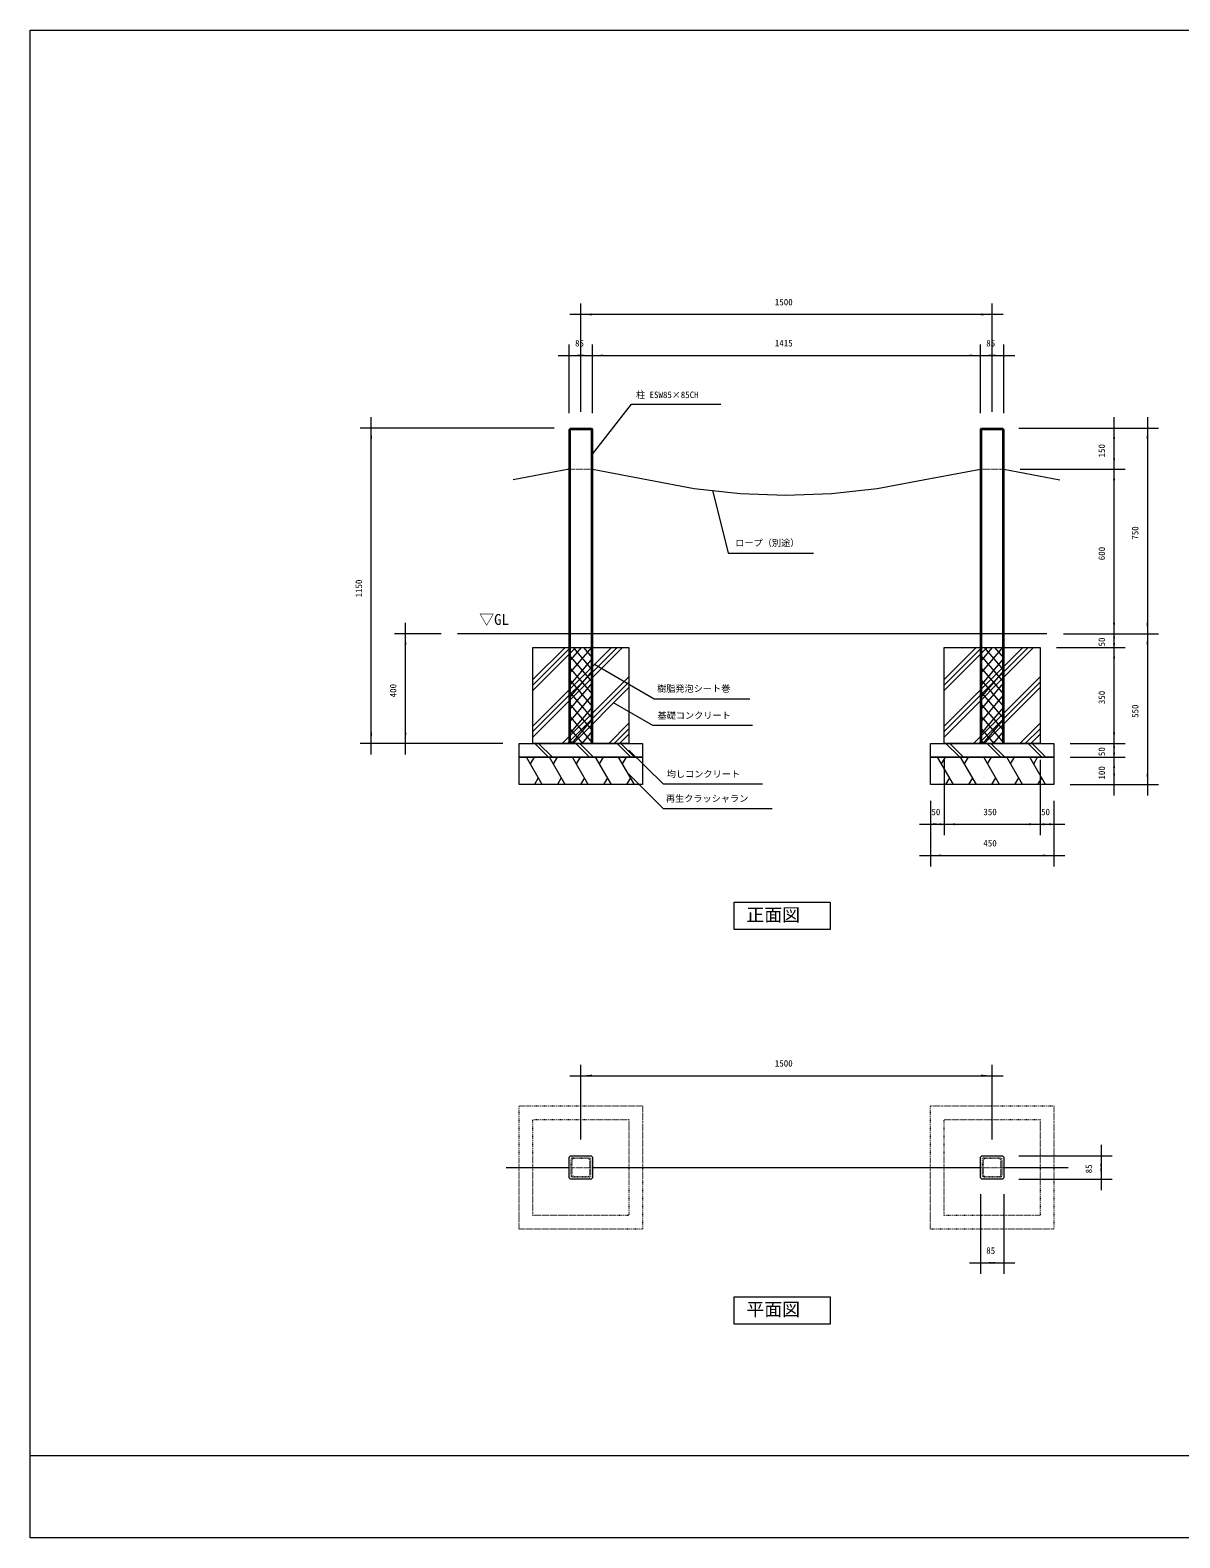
# Model space of a CAD drawing. Units: millimetres, scale not verified. Extents: x -3900 to 3900, y -2750 to 2750.
# Drawn here: x -3900 to 294, y -2750 to 2750 of the extents above; entities that cross this region are included whole.
import ezdxf
from ezdxf.enums import TextEntityAlignment as Align

# ---------------------------------------------------------------- set-up
doc = ezdxf.new("R2010")
doc.units = ezdxf.units.MM
doc.header["$LTSCALE"] = 20
doc.linetypes.add('USER2', pattern=[0.208282, 0.069427, -0.138855])
doc.layers.add('0-1_IMPORTED', color=30, linetype='Continuous', lineweight=18)
doc.styles.add('ＭＳ ゴシック', font='')
doc.styles.get('ＭＳ ゴシック').set_extended_font_data('MS Gothic')

msp = doc.modelspace()

# ---------------------------------------------------------------- linework, layer by layer
at = {"layer": '0-1_IMPORTED', "color": 1}
for p, q in [((-1891, 1713), (-1931, 1713)), ((-1891, 1358), (-1891, 1753)), ((-391, 1713), (-1891, 1713)), ((-391, 1358), (-391, 1753)), ((-351, 1713), (-391, 1713)), ((-1933.5, 1353), (-1933.5, 1603)), ((-1848.5, 1353), (-1848.5, 1603)), ((-1848.5, 1353), (-1848.5, 1603)), ((-433.5, 1353), (-433.5, 1603)), ((-433.5, 1353), (-433.5, 1603)), ((-348.5, 1353), (-348.5, 1603)), ((-1973.5, 1563), (-1933.5, 1563)), ((-1933.5, 1563), (-1848.5, 1563)), ((-1888.5, 1563), (-1848.5, 1563)), ((-1848.5, 1563), (-1808.5, 1563)), ((-1848.5, 1563), (-433.5, 1563)), ((-473.5, 1563), (-433.5, 1563)), ((-433.5, 1563), (-393.5, 1563)), ((-433.5, 1563), (-348.5, 1563)), ((-348.5, 1563), (-308.5, 1563)), ((-2656, 1298), (-2656, 1338)), ((54, 1298), (54, 1338)), ((176, 1338), (176, 1298)), ((-1988.5, 1298), (-2696, 1298)), ((-2656, 148), (-2656, 1298)), ((-293.5, 1298), (94, 1298)), ((-292.75, 1298), (216, 1298)), ((54, 1148), (54, 1298)), ((176, 1298), (176, 548)), ((54, 1148), (54, 1188)), ((-288.5, 1148), (94, 1148)), ((-288.5, 1148), (94, 1148)), ((54, 548), (54, 1148)), ((54, 1108), (54, 1148)), ((-2531, 548), (-2531, 588)), ((54, 548), (54, 588)), ((176, 588), (176, 548)), ((-2401, 548), (-2571, 548)), ((-2531, 148), (-2531, 548)), ((-156, 498), (94, 498)), ((-156, 498), (94, 498)), ((-131, 548), (94, 548)), ((-131, 548), (94, 548)), ((-131, 548), (216, 548)), ((-131, 548), (216, 548)), ((54, 498), (54, 548)), ((54, 508), (54, 548)), ((54, 498), (54, 538)), ((54, 148), (54, 498)), ((54, 458), (54, 498)), ((176, 548), (176, 508)), ((176, 548), (176, -2)), ((-1629, 214), (-1771.45, 296.24)), ((-1265, 214), (-1629, 214)), ((54, 148), (54, 188)), ((-2176, 148), (-2696, 148)), ((-2656, 108), (-2656, 148)), ((-2176, 148), (-2571, 148)), ((-2531, 108), (-2531, 148)), ((-106, 148), (94, 148)), ((-106, 148), (94, 148)), ((54, 98), (54, 148)), ((54, 108), (54, 148)), ((54, 98), (54, 138)), ((-566, 88), (-566, -187)), ((-566, 88), (-566, -187)), ((-216, 88), (-216, -187)), ((-216, 88), (-216, -187)), ((-106, 98), (94, 98)), ((-106, 98), (94, 98)), ((54, -2), (54, 98)), ((54, 58), (54, 98)), ((-106, -2), (94, -2)), ((-106, -2), (216, -2)), ((54, -42), (54, -2)), ((176, -2), (176, -42)), ((-616, -62), (-616, -187)), ((-616, -62), (-616, -301)), ((-166, -62), (-166, -187)), ((-166, -62), (-166, -301)), ((-656, -147), (-616, -147)), ((-616, -147), (-566, -147)), ((-606, -147), (-566, -147)), ((-566, -147), (-526, -147)), ((-566, -147), (-216, -147)), ((-256, -147), (-216, -147)), ((-216, -147), (-176, -147)), ((-216, -147), (-166, -147)), ((-166, -147), (-126, -147)), ((-656, -261), (-616, -261)), ((-616, -261), (-166, -261)), ((-166, -261), (-126, -261)), ((-1891, -1296.5), (-1891, -1024)), ((-391, -1296.5), (-391, -1024)), ((-1931, -1064), (-1891, -1064)), ((-1891, -1064), (-391, -1064)), ((-391, -1064), (-351, -1064)), ((7, -1316.5), (7, -1356.5)), ((-293.5, -1356.5), (47, -1356.5)), ((7, -1356.5), (7, -1441.5)), ((-293.5, -1441.5), (47, -1441.5)), ((7, -1441.5), (7, -1481.5)), ((-433.5, -1496.5), (-433.5, -1787)), ((-348.5, -1496.5), (-348.5, -1787)), ((-473.5, -1747), (-433.5, -1747)), ((-433.5, -1747), (-348.5, -1747)), ((-348.5, -1747), (-308.5, -1747))]:
    msp.add_line(p, q, dxfattribs=at)
at = {"layer": '0-1_IMPORTED'}
for p, q in [((-1933.5, 1293), (-1848.5, 1293)), ((-1928.5, 148), (-1928.5, 1298)), ((-1853.5, 1298), (-1853.5, 148)), ((-433.5, 1293), (-348.5, 1293)), ((-428.5, 148), (-428.5, 1298)), ((-353.5, 1298), (-353.5, 148)), ((-1933.5, 1148), (-2137.87, 1109.01)), ((-1848.5, 1148), (-1644.13, 1109.01)), ((-1644.13, 1109.01), (-1477.25, 1078.09)), ((-348.5, 1148), (-144.13, 1109.01)), ((-1477.25, 1078.09), (-1310.38, 1059.54)), ((-1310.38, 1059.54), (-1143.5, 1053.36)), ((-191, 548), (-2341, 548)), ((-2066, 341.11), (-1909.11, 498)), ((-2066, 171.4), (-1739.4, 498)), ((-2066, 360.91), (-1928.91, 498)), ((-2066, 191.2), (-1759.2, 498)), ((-2066, 380.71), (-1948.71, 498)), ((-2066, 211), (-1779, 498)), ((-1933.5, 490.07), (-1926.76, 498)), ((-1933.5, 445.87), (-1889.19, 498)), ((-1933.5, 401.68), (-1851.63, 498)), ((-1848.5, 415.82), (-1918.36, 498)), ((-1848.5, 460.01), (-1880.79, 498)), ((-566, 341.11), (-409.11, 498)), ((-566, 171.4), (-239.4, 498)), ((-566, 360.91), (-428.91, 498)), ((-566, 191.2), (-259.2, 498)), ((-566, 380.71), (-448.71, 498)), ((-566, 211), (-279, 498)), ((-433.5, 490.07), (-426.76, 498)), ((-433.5, 445.87), (-389.19, 498)), ((-433.5, 401.68), (-351.63, 498)), ((-348.5, 415.82), (-418.36, 498)), ((-348.5, 460.01), (-380.79, 498)), ((-1848.5, 371.62), (-1933.5, 471.62)), ((-1933.5, 357.49), (-1848.5, 457.49)), ((-348.5, 371.62), (-433.5, 471.62)), ((-433.5, 357.49), (-348.5, 457.49)), ((-1959.29, 148), (-1716, 391.29)), ((-1848.5, 327.43), (-1933.5, 427.43)), ((-1933.5, 313.29), (-1848.5, 413.29)), ((-459.29, 148), (-216, 391.29)), ((-348.5, 327.43), (-433.5, 427.43)), ((-433.5, 313.29), (-348.5, 413.29)), ((-1939.5, 148), (-1716, 371.5)), ((-1848.5, 283.23), (-1933.5, 383.23)), ((-1933.5, 269.1), (-1848.5, 369.1)), ((-1848.5, 239.04), (-1933.5, 339.04)), ((-1919.7, 148), (-1716, 351.7)), ((-439.5, 148), (-216, 371.5)), ((-348.5, 283.23), (-433.5, 383.23)), ((-433.5, 269.1), (-348.5, 369.1)), ((-348.5, 239.04), (-433.5, 339.04)), ((-419.7, 148), (-216, 351.7)), ((-1933.5, 224.9), (-1848.5, 324.9)), ((-1848.5, 194.84), (-1933.5, 294.84)), ((-1933.5, 180.71), (-1848.5, 280.71)), ((-433.5, 224.9), (-348.5, 324.9)), ((-348.5, 194.84), (-433.5, 294.84)), ((-433.5, 180.71), (-348.5, 280.71)), ((-1848.5, 150.65), (-1933.5, 250.65)), ((-1923.74, 148), (-1848.5, 236.51)), ((-1789.59, 148), (-1716, 221.59)), ((-348.5, 150.65), (-433.5, 250.65)), ((-423.74, 148), (-348.5, 236.51)), ((-289.59, 148), (-216, 221.59)), ((-1883.81, 148), (-1933.5, 206.46)), ((-1886.17, 148), (-1848.5, 192.32)), ((-1769.79, 148), (-1716, 201.79)), ((-1749.99, 148), (-1716, 181.99)), ((-383.81, 148), (-433.5, 206.46)), ((-386.17, 148), (-348.5, 192.32)), ((-269.79, 148), (-216, 201.79)), ((-249.99, 148), (-216, 181.99)), ((-2059.14, 148), (-2009.14, 98)), ((-2045, 148), (-1995, 98)), ((-1921.38, 148), (-1933.5, 162.26)), ((-1909.14, 148), (-1859.14, 98)), ((-1895, 148), (-1845, 98)), ((-1848.61, 148), (-1848.5, 148.13)), ((-1759.14, 148), (-1709.14, 98)), ((-1745, 148), (-1695, 98)), ((-559.14, 148), (-509.14, 98)), ((-545, 148), (-495, 98)), ((-421.38, 148), (-433.5, 162.26)), ((-409.14, 148), (-359.14, 98)), ((-395, 148), (-345, 98)), ((-348.61, 148), (-348.5, 148.13)), ((-259.14, 148), (-209.14, 98)), ((-245, 148), (-195, 98)), ((-2031.87, -2), (-2089.61, 98)), ((-2075.17, 73), (-2060.74, 98)), ((-1947.87, -2), (-2005.61, 98)), ((-1991.17, 73), (-1976.74, 98)), ((-1863.87, -2), (-1921.61, 98)), ((-1907.17, 73), (-1892.74, 98)), ((-1779.87, -2), (-1837.61, 98)), ((-1823.17, 73), (-1808.74, 98)), ((-1695.87, -2), (-1753.61, 98)), ((-1739.17, 73), (-1724.74, 98)), ((-531.87, -2), (-589.61, 98)), ((-575.17, 73), (-560.74, 98)), ((-447.87, -2), (-505.61, 98)), ((-491.17, 73), (-476.74, 98)), ((-363.87, -2), (-421.61, 98)), ((-407.17, 73), (-392.74, 98)), ((-279.87, -2), (-337.61, 98)), ((-323.17, 73), (-308.74, 98)), ((-195.87, -2), (-253.61, 98)), ((-239.17, 73), (-224.74, 98)), ((-2046.31, 23), (-2060.74, -2)), ((-1962.31, 23), (-1976.74, -2)), ((-1878.31, 23), (-1892.74, -2)), ((-1794.31, 23), (-1808.74, -2)), ((-1710.31, 23), (-1724.74, -2)), ((-546.31, 23), (-560.74, -2)), ((-462.31, 23), (-476.74, -2)), ((-378.31, 23), (-392.74, -2)), ((-294.31, 23), (-308.74, -2)), ((-210.31, 23), (-224.74, -2)), ((-2164, -1399), (-1933.5, -1399)), ((-1848.5, -1399), (-433.5, -1399)), ((-348.5, -1399), (-114, -1399)), ((-3900, -2450), (3900, -2450))]:
    msp.add_line(p, q, dxfattribs=at)
at = {"layer": '0-1_IMPORTED', "linetype": 'USER2'}
for p, q in [((-1933.5, 1148), (-1848.5, 1148)), ((-433.5, 1148), (-348.5, 1148)), ((-1933.5, -1399), (-1848.5, -1399)), ((-433.5, -1399), (-348.5, -1399))]:
    msp.add_line(p, q, dxfattribs=at)
at = {"layer": '0-1_IMPORTED'}
for points in [[(-3900, 2750), (3900, 2750), (3900, -2750), (-3900, -2750)], [(-1929.25, 1298), (-1852.75, 1298), (-1848.5, 1293), (-1848.5, 148), (-1933.5, 148), (-1933.5, 1293)], [(-429.25, 1298), (-352.75, 1298), (-348.5, 1293), (-348.5, 148), (-433.5, 148), (-433.5, 1293)], [(-2066, 498), (-1716, 498), (-1716, 148), (-2066, 148)], [(-1933.5, 498), (-1848.5, 498), (-1848.5, 148), (-1933.5, 148)], [(-566, 498), (-216, 498), (-216, 148), (-566, 148)], [(-433.5, 498), (-348.5, 498), (-348.5, 148), (-433.5, 148)], [(-2116, 148), (-1666, 148), (-1666, 98), (-2116, 98)], [(-616, 148), (-166, 148), (-166, 98), (-616, 98)], [(-2116, 98), (-1666, 98), (-1666, -2), (-2116, -2)], [(-616, 98), (-166, 98), (-166, -2), (-616, -2)], [(-1332, -431.35), (-982, -431.35), (-982, -531.35), (-1332, -531.35)], [(-1933.5, -1361.5), (-1928.5, -1356.5), (-1853.5, -1356.5), (-1848.5, -1361.5), (-1848.5, -1436.5), (-1853.5, -1441.5), (-1928.5, -1441.5), (-1933.5, -1436.5)], [(-433.5, -1361.5), (-428.5, -1356.5), (-353.5, -1356.5), (-348.5, -1361.5), (-348.5, -1436.5), (-353.5, -1441.5), (-428.5, -1441.5), (-433.5, -1436.5)], [(-1332, -1870.68), (-982, -1870.68), (-982, -1970.68), (-1332, -1970.68)]]:
    msp.add_lwpolyline(points, close=True, dxfattribs=at)
at = {"layer": '0-1_IMPORTED', "color": 1}
for points in [[(-1848.5, 1203), (-1706, 1386), (-1381, 1386)], [(-1411, 1071.76), (-1353.89, 842.58), (-1043, 842.58)], [(-1274.52, 309.98), (-1624, 309.98), (-1841, 436)], [(-1229, -1), (-1589, -1), (-1716, 123)], [(-1193, -91), (-1589, -91), (-1716, 36)]]:
    msp.add_lwpolyline(points, dxfattribs=at)
at = {"layer": '0-1_IMPORTED'}
for points in [[(-809.75, 1078.09), (-642.88, 1109), (-433.5, 1148)], [(-1143.5, 1053.36), (-976.63, 1059.54), (-809.75, 1078.09)]]:
    msp.add_lwpolyline(points, dxfattribs=at)
at = {"layer": '0-1_IMPORTED', "linetype": 'USER2'}
for points in [[(-2116, -1174), (-1666, -1174), (-1666, -1624), (-2116, -1624)], [(-616, -1174), (-166, -1174), (-166, -1624), (-616, -1624)], [(-2066, -1224), (-1716, -1224), (-1716, -1574), (-2066, -1574)], [(-566, -1224), (-216, -1224), (-216, -1574), (-566, -1574)], [(-1926.5, -1367.68), (-1922.32, -1363.5), (-1859.68, -1363.5), (-1855.5, -1367.68), (-1855.5, -1430.32), (-1859.68, -1434.5), (-1922.32, -1434.5), (-1926.5, -1430.32)], [(-1918.92, -1366.5), (-1923.5, -1371.08), (-1923.5, -1426.92), (-1918.92, -1431.5), (-1863.08, -1431.5), (-1858.5, -1426.92), (-1858.5, -1371.08), (-1863.08, -1366.5)], [(-426.5, -1367.68), (-422.32, -1363.5), (-359.68, -1363.5), (-355.5, -1367.68), (-355.5, -1430.32), (-359.68, -1434.5), (-422.32, -1434.5), (-426.5, -1430.32)], [(-418.92, -1366.5), (-423.5, -1371.08), (-423.5, -1426.92), (-418.92, -1431.5), (-363.08, -1431.5), (-358.5, -1426.92), (-358.5, -1371.08), (-363.08, -1366.5)]]:
    msp.add_lwpolyline(points, close=True, dxfattribs=at)
at = {"layer": '0-1_IMPORTED', "color": 1}
for points in [[(-1891, 1713), (-1851, 1716.5), (-1851, 1709.5)], [(-391, 1713), (-431, 1709.5), (-431, 1716.5)], [(-1933.5, 1563), (-1893.5, 1566.5), (-1893.5, 1559.5)], [(-1848.5, 1563), (-1888.5, 1559.5), (-1888.5, 1566.5)], [(-1848.5, 1563), (-1808.5, 1566.5), (-1808.5, 1559.5)], [(-433.5, 1563), (-473.5, 1559.5), (-473.5, 1566.5)], [(-433.5, 1563), (-393.5, 1566.5), (-393.5, 1559.5)], [(-348.5, 1563), (-388.5, 1559.5), (-388.5, 1566.5)], [(-2656, 1298), (-2652.5, 1258), (-2659.5, 1258)], [(54, 1298), (57.5, 1258), (50.5, 1258)], [(176, 1298), (179.5, 1258), (172.5, 1258)], [(54, 1148), (50.5, 1188), (57.5, 1188)], [(54, 1148), (57.5, 1108), (50.5, 1108)], [(54, 548), (50.5, 588), (57.5, 588)], [(176, 548), (172.5, 588), (179.5, 588)], [(-2531, 548), (-2527.5, 508), (-2534.5, 508)], [(54, 548), (57.5, 508), (50.5, 508)], [(54, 498), (50.5, 538), (57.5, 538)], [(54, 498), (57.5, 458), (50.5, 458)], [(176, 548), (179.5, 508), (172.5, 508)], [(-2656, 148), (-2659.5, 188), (-2652.5, 188)], [(-2531, 148), (-2534.5, 188), (-2527.5, 188)], [(54, 148), (50.5, 188), (57.5, 188)], [(54, 148), (57.5, 108), (50.5, 108)], [(54, 98), (50.5, 138), (57.5, 138)], [(54, 98), (57.5, 58), (50.5, 58)], [(54, -2), (50.5, 38), (57.5, 38)], [(176, -2), (172.5, 38), (179.5, 38)], [(-616, -147), (-576, -143.5), (-576, -150.5)], [(-566, -147), (-606.05, -149.8), (-605.93, -142.8)], [(-566, -147), (-526, -143.5), (-526, -150.5)], [(-216, -147), (-256, -150.5), (-256, -143.5)], [(-216, -147), (-176, -143.5), (-176, -150.5)], [(-166, -147), (-206, -150.5), (-206, -143.5)], [(-616, -261), (-576, -257.5), (-576, -264.5)], [(-166, -261), (-206, -264.5), (-206, -257.5)], [(-1891, -1064), (-1851, -1060.5), (-1851, -1067.5)], [(-391, -1064), (-431, -1067.5), (-431, -1060.5)], [(7, -1356.5), (10.5, -1396.5), (3.5, -1396.5)], [(7, -1441.5), (3.5, -1401.5), (10.5, -1401.5)], [(-433.5, -1747), (-393.5, -1743.5), (-393.5, -1750.5)], [(-348.5, -1747), (-388.5, -1750.5), (-388.5, -1743.5)]]:
    msp.add_solid(points, dxfattribs=at)

# ---------------------------------------------------------------- texts
at = {"layer": '0-1_IMPORTED', "color": 7, "style": 'ＭＳ ゴシック'}
for s, height, p in [('1500', 23.88, (-1183.33, 1738.93)), ('85', 23.88, (-1912.17, 1588.93)), ('1415', 23.88, (-1183.33, 1588.93)), ('85', 23.88, (-412.17, 1588.93)), ('柱 ESW85×85CH', 23.88, (-1690.05, 1400.6)), ('ロープ（別途）', 23.88, (-1327.8, 860.26)), ('▽GL', 39.81, (-2261.86, 568.38)), ('樹脂発泡シート巻', 23.88, (-1613.18, 328.95)), ('基礎コンクリート', 23.88, (-1611.43, 230.86)), ('均しコンクリート', 23.88, (-1577.71, 17.17)), ('再生クラッシャラン', 23.88, (-1580.87, -72.13)), ('50', 23.88, (-612.17, -121.07)), ('350', 23.88, (-422.75, -121.07)), ('50', 23.88, (-212.17, -121.07)), ('450', 23.88, (-422.75, -235.07)), ('正面図', 47.77, (-1286.91, -515.46)), ('1500', 23.88, (-1183.33, -1038.07)), ('85', 23.88, (-412.17, -1721.07)), ('平面図', 47.77, (-1286.91, -1954.79))]:
    msp.add_text(s, height=height, dxfattribs=at).set_placement(p, align=Align.BOTTOM_LEFT)
for s, p in [('150', (28.07, 1191.25)), ('750', (150.07, 891.25)), ('600', (28.07, 816.25)), ('1150', (-2681.93, 680.67)), ('50', (28.07, 501.83)), ('400', (-2556.93, 316.25)), ('350', (28.07, 291.25)), ('550', (150.07, 241.25)), ('50', (28.07, 101.83)), ('100', (28.07, 16.25)), ('85', (-18.93, -1420.17))]:
    msp.add_text(s, height=23.88, rotation=90, dxfattribs=at).set_placement(p, align=Align.BOTTOM_LEFT)

doc.saveas('drawing.dxf')
